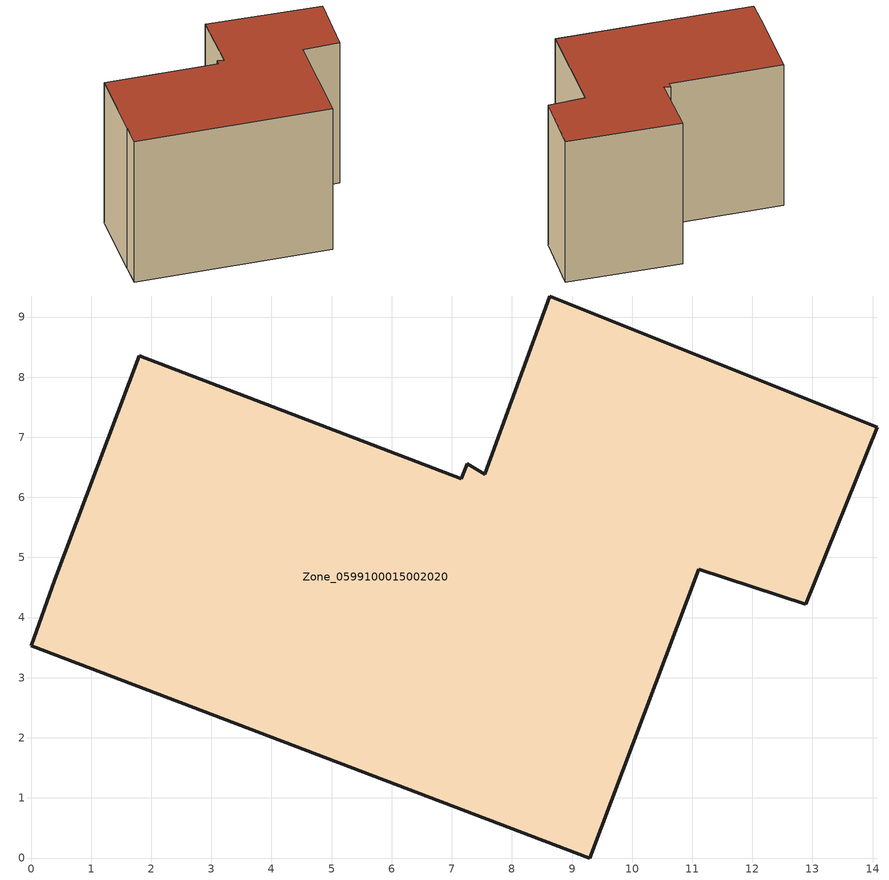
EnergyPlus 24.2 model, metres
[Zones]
Zone_0599100015002020
 floor ground (C_G): 9.29,0 0,3.53 0.39,4.63 1.8,8.35 7.16,6.31 7.26,6.56 7.54,6.38 8.63,9.35 14.08,7.16 12.89,4.22 11.11,4.8 z0.88
 wall outside (C_F): 12.89,4.22 14.08,7.16 8.63,9.35 7.54,6.38 7.26,6.56 7.16,6.31 1.8,8.35 0.39,4.63 0,3.53 9.29,0 11.11,4.8 12.89,4.22 z0.88:9.15
 roof outside (C_R): 9.29,0 11.11,4.8 12.89,4.22 14.08,7.16 8.63,9.35 7.54,6.38 7.26,6.56 7.16,6.31 1.8,8.35 0.39,4.63 0,3.53 z9.15
[BUILDING]
Pand.0599100015002020: North Axis=0; Terrain=City; Loads Convergence Tolerance Value=0.04; Temperature Convergence Tolerance Value=0.4; Solar Distribution=FullExterior; Maximum Number of Warmup Days=25; Minimum Number of Warmup Days=1
[Site:Location]
Rotterdam.The.Hague.AP_ZH_NLD Design_Conditions: Latitude=51.96; Longitude=4.45; Time Zone=1; Elevation=-4.5
[SITE:GROUNDTEMPERATURE:BUILDINGSURFACE]
18, 18, 18, 18, 18, 18, 18, 18, 18, 18, 18, 18
[MATERIAL] Thermal Absorptance=0.9; Solar Absorptance=0.7; Visible Absorptance=0.7
Name | Roughness | Thickness | Conductivity | Density | Specific Heat
G.TC.1965-1974 | MediumSmooth | 0.15 | 0.882353 | 540 | 1210
F.TC.1965-1974 | Rough | 0.3 | 0.697674 | 1920 | 840
R.TC.1965-1974 | MediumRough | 0.2 | 0.232558 | 1500 | 1000
[CONSTRUCTION]
C_G: G.TC.1965-1974
C_F: F.TC.1965-1974
C_R: R.TC.1965-1974
[ZONE]
Zone_0599100015002020: Type=1; Multiplier=1; Ceiling Height=Autocalculate; Volume=Autocalculate; Floor Area=autocalculate; Part of Total Floor Area=Yes
[ZONEINFILTRATION:DESIGNFLOWRATE]
Infil_Zone_0599100015002020: Zone or ZoneList or Space or SpaceList=Zone_0599100015002020; Schedule=AlwaysOn; Design Flow Rate Calculation Method=Flow/Area; Flow Rate per Floor Area=0.003; Constant Term Coefficient=1; Temperature Term Coefficient=0; Velocity Term Coefficient=0; Velocity Squared Term Coefficient=0
[HVACTEMPLATE:ZONE:IDEALLOADSAIRSYSTEM]
Zone_0599100015002020: Maximum Heating Supply Air Temperature=50; Minimum Cooling Supply Air Temperature=13; Maximum Heating Supply Air Humidity Ratio=0.0156; Minimum Cooling Supply Air Humidity Ratio=0.0077; Heating Limit=NoLimit; Cooling Limit=NoLimit; Dehumidification Control Type=ConstantSensibleHeatRatio; Cooling Sensible Heat Ratio=0.7; Dehumidification Setpoint=60; Humidification Control Type=None; Humidification Setpoint=30; Outdoor Air Method=None; Outdoor Air Flow Rate per Person=0.00944; Outdoor Air Flow Rate per Zone Floor Area=0; Outdoor Air Flow Rate per Zone=0; Demand Controlled Ventilation Type=None; Outdoor Air Economizer Type=NoEconomizer; Heat Recovery Type=None; Sensible Heat Recovery Effectiveness=0.7; Latent Heat Recovery Effectiveness=0.65
[ZONECONTROL:THERMOSTAT]
ThermostatControl_Zone_0599100015002020: Zone or ZoneList=Zone_0599100015002020; Control Type Schedule=DualSetpointControlType; Control 1=Thermostat_Zone_0599100015002020; Temperature Difference Between Cutout And Setpoint=0
[THERMOSTATSETPOINT:DUALSETPOINT]
Thermostat_Zone_0599100015002020: Heating Setpoint Temperature Schedule=HeatingSetpoint_Zone_0599100015002020; Cooling Setpoint Temperature Schedule=CoolingSetpoint_Zone_0599100015002020
[SCHEDULE:COMPACT]
HeatingSetpoint_Zone_0599100015002020: Through: 12/31, For: AllDays, Until: 24:00, 21
CoolingSetpoint_Zone_0599100015002020: Through: 12/31, For: AllDays, Until: 24:00, 24
DualSetpointControlType: Through: 12/31, For: AllDays, Until: 24:00, 4
AlwaysOn: Through: 12/31, For: AllDays, Until: 24:00, 1
